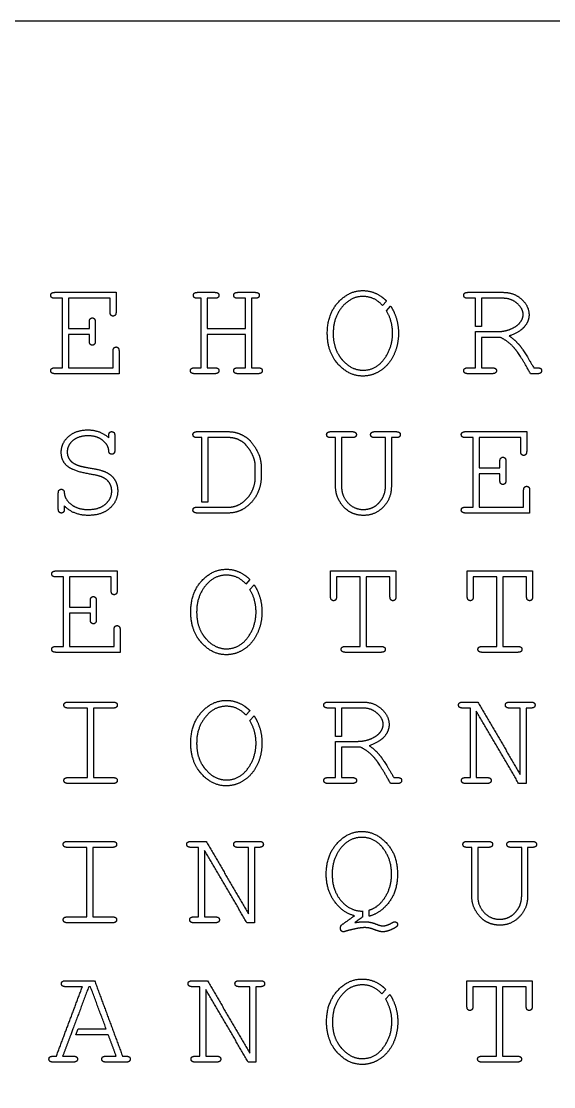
# Model space of a CAD drawing. Header units: millimetres. Extents: x 0 to 260, y 0 to 260.
# Drawn here: x 130 to 195, y 130 to 260 of the extents above; entities that cross this region are included whole.
import ezdxf

# ---------------------------------------------------------------- set-up
doc = ezdxf.new("R2010")
doc.units = ezdxf.units.MM
doc.header["$MEASUREMENT"] = 0
doc.layers.add('LaserCut', color=254, linetype='Continuous', true_color=0xbfbfff)

msp = doc.modelspace()

# ---------------------------------------------------------------- linework, layer by layer
at = {"layer": 'LaserCut'}
for p, q in [((174.58, 225.87), (174.09, 225.33)), ((174.57, 224.67), (175.09, 225.24)), ((186.19, 222.74), (185.47, 222.74)), ((152.77, 201.32), (152.05, 201.32)), ((157.91, 191.87), (157.42, 191.33)), ((157.9, 190.67), (158.42, 191.24)), ((157.91, 175.87), (157.42, 175.33)), ((157.9, 174.67), (158.42, 175.24)), ((169.11, 172.74), (168.38, 172.74)), ((172.47, 150.81), (172.47, 151.55)), ((174.5, 141.87), (174, 141.33)), ((174.48, 140.67), (175, 141.24)), ((136.67, 136.33), (136.94, 137.06))]:
    msp.add_line(p, q, dxfattribs=at)
msp.add_lwpolyline([(0, 0), (260, 0), (260, 260), (0, 260)], close=True, dxfattribs=at)
for points in [[(185.47, 222.14), (186.19, 222.14)], [(152.05, 200.72), (152.77, 200.72)], [(168.38, 172.14), (169.11, 172.14)], [(171.67, 151.44), (171.67, 150.71)], [(136.3, 137.06), (136.03, 136.33)]]:
    msp.add_lwpolyline(points, dxfattribs=at)
for points in [[(133.6, 226.57), (133.6, 226.73), (133.72, 226.83)], [(133.72, 226.3), (133.6, 226.4), (133.6, 226.57)], [(133.72, 226.83), (133.83, 226.93), (134.11, 226.93)], [(134.11, 226.2), (133.83, 226.2), (133.72, 226.3)], [(134.11, 226.93), (137.84, 226.93), (141.57, 226.93)], [(135.05, 226.2), (134.58, 226.2), (134.11, 226.2)], [(135.05, 217.72), (135.05, 221.96), (135.05, 226.2)], [(140.84, 226.2), (138.31, 226.2), (135.77, 226.2)], [(135.77, 226.2), (135.77, 224.36), (135.77, 222.51)], [(140.84, 224.54), (140.84, 225.37), (140.84, 226.2)], [(141.57, 226.93), (141.57, 225.73), (141.57, 224.54)], [(151.01, 226.57), (151.01, 226.73), (151.13, 226.83)], [(151.13, 226.3), (151.01, 226.4), (151.01, 226.57)], [(151.13, 226.83), (151.24, 226.93), (151.52, 226.93)], [(151.52, 226.2), (151.24, 226.2), (151.13, 226.3)], [(151.52, 226.93), (152.57, 226.93), (153.62, 226.93)], [(151.95, 226.2), (151.74, 226.2), (151.52, 226.2)], [(151.95, 217.72), (151.95, 221.96), (151.95, 226.2)], [(153.62, 226.2), (153.15, 226.2), (152.68, 226.2)], [(152.68, 226.2), (152.68, 224.36), (152.68, 222.51)], [(153.62, 226.93), (153.89, 226.93), (154.01, 226.83)], [(154.01, 226.3), (153.89, 226.2), (153.62, 226.2)], [(154.01, 226.83), (154.13, 226.73), (154.13, 226.57)], [(154.13, 226.57), (154.13, 226.4), (154.01, 226.3)], [(155.94, 226.57), (155.94, 226.73), (156.05, 226.83)], [(156.06, 226.3), (155.94, 226.4), (155.94, 226.57)], [(156.05, 226.83), (156.17, 226.93), (156.45, 226.93)], [(156.45, 226.2), (156.17, 226.2), (156.06, 226.3)], [(156.45, 226.93), (157.5, 226.93), (158.55, 226.93)], [(157.39, 226.2), (156.92, 226.2), (156.45, 226.2)], [(157.39, 222.51), (157.39, 224.36), (157.39, 226.2)], [(158.55, 226.2), (158.33, 226.2), (158.11, 226.2)], [(158.11, 226.2), (158.11, 221.96), (158.11, 217.72)], [(158.55, 226.93), (158.82, 226.93), (158.94, 226.83)], [(158.94, 226.3), (158.82, 226.2), (158.55, 226.2)], [(158.94, 226.83), (159.06, 226.73), (159.06, 226.57)], [(159.06, 226.57), (159.06, 226.4), (158.94, 226.3)], [(168.67, 225.69), (169.98, 227.14), (171.7, 227.14)], [(171.7, 226.42), (170.2, 226.42), (169.14, 225.1)], [(171.7, 227.14), (172.87, 227.14), (173.88, 226.47)], [(174.09, 225.33), (173.13, 226.42), (171.7, 226.42)], [(173.88, 226.47), (174.26, 226.21), (174.58, 225.87)], [(184.02, 226.57), (184.02, 226.73), (184.14, 226.83)], [(184.14, 226.3), (184.02, 226.4), (184.02, 226.57)], [(184.14, 226.83), (184.26, 226.93), (184.53, 226.93)], [(184.53, 226.2), (184.26, 226.2), (184.14, 226.3)], [(184.53, 226.93), (186.68, 226.93), (188.84, 226.93)], [(185.47, 226.2), (185, 226.2), (184.53, 226.2)], [(185.47, 222.74), (185.47, 224.47), (185.47, 226.2)], [(188.81, 226.2), (187.5, 226.2), (186.19, 226.2)], [(186.19, 226.2), (186.19, 224.47), (186.19, 222.74)], [(190.55, 225.56), (189.84, 226.2), (188.81, 226.2)], [(188.84, 226.93), (190.17, 226.93), (191.08, 226.08)], [(167.36, 221.93), (167.36, 224.23), (168.67, 225.69)], [(169.14, 225.1), (168.07, 223.79), (168.08, 221.93)], [(175.09, 225.24), (175.3, 224.93), (175.47, 224.57)], [(191.27, 224.21), (191.27, 224.92), (190.55, 225.56)], [(191.08, 226.08), (191.99, 225.24), (191.99, 224.18)], [(138.31, 223.3), (138.31, 223.58), (138.41, 223.69)], [(138.41, 223.69), (138.51, 223.81), (138.68, 223.81)], [(138.68, 223.81), (138.83, 223.81), (138.93, 223.69)], [(138.93, 223.69), (139.03, 223.58), (139.03, 223.3)], [(140.94, 224.15), (140.84, 224.26), (140.84, 224.54)], [(141.21, 224.03), (141.04, 224.03), (140.94, 224.15)], [(141.47, 224.15), (141.37, 224.03), (141.21, 224.03)], [(141.57, 224.54), (141.57, 224.26), (141.47, 224.15)], [(175.33, 221.93), (175.33, 223.43), (174.57, 224.67)], [(175.47, 224.57), (176.05, 223.36), (176.05, 221.93)], [(190.92, 223.28), (191.27, 223.73), (191.27, 224.21)], [(191.99, 224.18), (191.99, 223.41), (191.43, 222.74)], [(135.77, 222.51), (137.04, 222.51), (138.31, 222.51)], [(138.31, 222.51), (138.31, 222.91), (138.31, 223.3)], [(139.03, 223.3), (139.03, 222.14), (139.03, 220.99)], [(152.68, 222.51), (155.03, 222.51), (157.39, 222.51)], [(188.13, 222.14), (189.06, 222.14), (189.82, 222.48)], [(191.43, 222.74), (190.87, 222.06), (189.57, 221.61)], [(189.82, 222.48), (190.58, 222.82), (190.92, 223.28)], [(135.77, 221.78), (135.77, 219.75), (135.77, 217.72)], [(138.31, 221.78), (137.04, 221.78), (135.77, 221.78)], [(138.31, 220.99), (138.31, 221.38), (138.31, 221.78)], [(157.39, 221.78), (155.03, 221.78), (152.68, 221.78)], [(152.68, 221.78), (152.68, 219.75), (152.68, 217.72)], [(157.39, 217.72), (157.39, 219.75), (157.39, 221.78)], [(168.2, 218.78), (167.36, 220.09), (167.36, 221.93)], [(168.08, 221.93), (168.07, 220.43), (168.71, 219.35)], [(174.32, 218.81), (175.33, 220.19), (175.33, 221.93)], [(176.05, 221.93), (176.05, 220.5), (175.47, 219.28)], [(185.47, 217.72), (185.47, 219.93), (185.47, 222.14)], [(186.19, 222.14), (187.16, 222.14), (188.13, 222.14)], [(188.51, 221.42), (187.35, 221.42), (186.19, 221.42)], [(186.19, 221.42), (186.19, 219.57), (186.19, 217.72)], [(190.15, 220.17), (189.44, 220.97), (188.51, 221.42)], [(189.57, 221.61), (190.32, 221.09), (190.86, 220.43)], [(138.41, 220.6), (138.31, 220.71), (138.31, 220.99)], [(138.68, 220.48), (138.51, 220.48), (138.41, 220.6)], [(138.93, 220.6), (138.83, 220.48), (138.68, 220.48)], [(139.03, 220.99), (139.03, 220.71), (138.93, 220.6)], [(141.21, 219.75), (141.21, 220.03), (141.31, 220.14)], [(141.21, 217.72), (141.21, 218.74), (141.21, 219.75)], [(141.31, 220.14), (141.41, 220.26), (141.57, 220.26)], [(141.57, 220.26), (141.73, 220.26), (141.83, 220.14)], [(141.83, 220.14), (141.93, 220.03), (141.93, 219.75)], [(141.93, 219.75), (141.93, 218.38), (141.93, 217)], [(192.17, 217), (190.87, 219.36), (190.15, 220.17)], [(190.86, 220.43), (191.39, 219.77), (192.57, 217.72)], [(168.57, 218.29), (168.37, 218.53), (168.2, 218.78)], [(168.71, 219.35), (168.86, 219.08), (169.06, 218.84)], [(169.06, 218.84), (169.12, 218.76), (169.19, 218.69)], [(169.19, 218.69), (169.19, 218.69), (169.19, 218.69)], [(169.19, 218.69), (170.31, 217.43), (171.7, 217.43)], [(171.7, 217.43), (173.31, 217.43), (174.32, 218.81)], [(175.47, 219.28), (174.9, 218.07), (173.88, 217.39)], [(133.6, 217.36), (133.6, 217.53), (133.72, 217.63)], [(133.72, 217.1), (133.6, 217.21), (133.6, 217.36)], [(133.72, 217.63), (133.83, 217.72), (134.11, 217.72)], [(134.11, 217), (133.83, 217), (133.72, 217.1)], [(134.11, 217.72), (134.58, 217.72), (135.05, 217.72)], [(135.77, 217.72), (138.49, 217.72), (141.21, 217.72)], [(150.65, 217.36), (150.65, 217.53), (150.77, 217.63)], [(150.77, 217.1), (150.65, 217.21), (150.65, 217.36)], [(150.77, 217.63), (150.88, 217.72), (151.16, 217.72)], [(151.16, 217), (150.88, 217), (150.77, 217.1)], [(151.16, 217.72), (151.56, 217.72), (151.95, 217.72)], [(152.68, 217.72), (153.15, 217.72), (153.62, 217.72)], [(153.62, 217.72), (153.89, 217.72), (154.01, 217.63)], [(154.01, 217.1), (153.89, 217), (153.62, 217)], [(154.01, 217.63), (154.13, 217.53), (154.13, 217.36)], [(154.13, 217.36), (154.13, 217.21), (154.01, 217.1)], [(155.94, 217.36), (155.94, 217.53), (156.05, 217.63)], [(156.06, 217.1), (155.94, 217.21), (155.94, 217.36)], [(156.05, 217.63), (156.17, 217.72), (156.45, 217.72)], [(156.45, 217), (156.17, 217), (156.06, 217.1)], [(156.45, 217.72), (156.92, 217.72), (157.39, 217.72)], [(158.11, 217.72), (158.51, 217.72), (158.91, 217.72)], [(158.91, 217.72), (159.18, 217.72), (159.3, 217.63)], [(159.3, 217.1), (159.18, 217), (158.91, 217)], [(159.3, 217.63), (159.42, 217.53), (159.42, 217.36)], [(159.42, 217.36), (159.42, 217.21), (159.3, 217.1)], [(168.67, 218.17), (168.62, 218.23), (168.57, 218.29)], [(168.7, 218.14), (168.68, 218.16), (168.67, 218.17)], [(171.7, 216.71), (170, 216.71), (168.7, 218.14)], [(173.88, 217.39), (172.87, 216.71), (171.7, 216.71)], [(184.02, 217.36), (184.02, 217.53), (184.14, 217.63)], [(184.14, 217.1), (184.02, 217.21), (184.02, 217.36)], [(184.14, 217.63), (184.26, 217.72), (184.53, 217.72)], [(184.53, 217), (184.26, 217), (184.14, 217.1)], [(184.53, 217.72), (185, 217.72), (185.47, 217.72)], [(186.19, 217.72), (186.85, 217.72), (187.5, 217.72)], [(187.5, 217.72), (187.77, 217.72), (187.89, 217.63)], [(187.89, 217.1), (187.77, 217), (187.5, 217)], [(187.89, 217.63), (188.01, 217.53), (188.01, 217.36)], [(188.01, 217.36), (188.01, 217.21), (187.89, 217.1)], [(192.57, 217.72), (192.82, 217.72), (193.07, 217.72)], [(193.07, 217.72), (193.31, 217.72), (193.41, 217.63)], [(193.41, 217.1), (193.3, 217), (193.07, 217)], [(193.41, 217.63), (193.51, 217.53), (193.51, 217.36)], [(193.51, 217.36), (193.51, 217.21), (193.41, 217.1)], [(141.93, 217), (138.02, 217), (134.11, 217)], [(153.62, 217), (152.39, 217), (151.16, 217)], [(158.91, 217), (157.68, 217), (156.45, 217)], [(187.5, 217), (186.01, 217), (184.53, 217)], [(193.07, 217), (192.62, 217), (192.17, 217)], [(134.88, 207.42), (134.88, 208.54), (135.77, 209.34)], [(135.77, 209.34), (136.67, 210.14), (138.12, 210.14)], [(138.16, 209.42), (136.99, 209.42), (136.3, 208.84)], [(138.12, 210.14), (139.61, 210.14), (140.68, 209.19)], [(139.95, 208.86), (139.27, 209.42), (138.16, 209.42)], [(140.68, 209.44), (140.68, 209.7), (140.78, 209.81)], [(140.68, 209.19), (140.68, 209.32), (140.68, 209.44)], [(140.78, 209.81), (140.88, 209.93), (141.04, 209.93)], [(141.04, 209.93), (141.21, 209.93), (141.31, 209.82)], [(141.31, 209.82), (141.41, 209.71), (141.41, 209.45)], [(141.41, 209.45), (141.41, 208.55), (141.41, 207.65)], [(150.96, 209.57), (150.96, 209.73), (151.08, 209.83)], [(151.08, 209.3), (150.96, 209.4), (150.96, 209.57)], [(151.08, 209.83), (151.19, 209.93), (151.47, 209.93)], [(151.47, 209.2), (151.19, 209.2), (151.08, 209.3)], [(151.47, 209.93), (153.37, 209.93), (155.28, 209.93)], [(155.28, 209.93), (156.17, 209.93), (156.91, 209.55)], [(156.91, 209.55), (157.65, 209.18), (158.04, 208.71)], [(167.28, 209.57), (167.28, 209.73), (167.41, 209.84)], [(167.4, 209.3), (167.28, 209.4), (167.28, 209.57)], [(167.79, 209.2), (167.52, 209.2), (167.4, 209.3)], [(167.41, 209.84), (167.52, 209.93), (167.79, 209.93)], [(167.79, 209.93), (169.1, 209.93), (170.4, 209.93)], [(170.4, 209.93), (170.67, 209.93), (170.79, 209.83)], [(170.79, 209.3), (170.67, 209.2), (170.4, 209.2)], [(170.79, 209.83), (170.91, 209.73), (170.91, 209.57)], [(170.91, 209.57), (170.91, 209.4), (170.79, 209.3)], [(172.65, 209.57), (172.65, 209.73), (172.76, 209.83)], [(172.76, 209.3), (172.65, 209.4), (172.65, 209.57)], [(172.76, 209.83), (172.88, 209.93), (173.15, 209.93)], [(173.15, 209.2), (172.88, 209.2), (172.76, 209.3)], [(173.15, 209.93), (174.46, 209.93), (175.76, 209.93)], [(175.76, 209.93), (176.03, 209.93), (176.15, 209.83)], [(176.15, 209.3), (176.03, 209.2), (175.76, 209.2)], [(176.15, 209.83), (176.27, 209.73), (176.27, 209.57)], [(176.27, 209.57), (176.27, 209.4), (176.15, 209.3)], [(183.72, 209.57), (183.72, 209.73), (183.84, 209.83)], [(183.84, 209.3), (183.72, 209.4), (183.72, 209.57)], [(183.84, 209.83), (183.96, 209.93), (184.23, 209.93)], [(184.23, 209.2), (183.96, 209.2), (183.84, 209.3)], [(184.23, 209.93), (187.96, 209.93), (191.7, 209.93)], [(191.7, 209.93), (191.7, 208.73), (191.7, 207.54)], [(136.3, 208.84), (135.61, 208.26), (135.61, 207.43)], [(140.68, 207.6), (140.64, 208.3), (139.95, 208.86)], [(152.05, 209.2), (151.76, 209.2), (151.47, 209.2)], [(152.05, 201.32), (152.05, 205.26), (152.05, 209.2)], [(155.34, 209.2), (154.05, 209.2), (152.77, 209.2)], [(152.77, 209.2), (152.77, 205.26), (152.77, 201.32)], [(156.61, 208.91), (156.02, 209.2), (155.34, 209.2)], [(157.5, 208.21), (157.2, 208.62), (156.61, 208.91)], [(158.36, 206.78), (158.06, 207.57), (157.5, 208.21)], [(158.04, 208.71), (158.7, 207.9), (159.05, 207)], [(168.37, 209.2), (168.08, 209.2), (167.79, 209.2)], [(168.37, 203.25), (168.37, 206.23), (168.37, 209.2)], [(170.4, 209.2), (169.75, 209.2), (169.1, 209.2)], [(169.1, 209.2), (169.1, 206.23), (169.1, 203.26)], [(174.46, 209.2), (173.81, 209.2), (173.15, 209.2)], [(174.46, 203.26), (174.46, 206.23), (174.46, 209.2)], [(175.18, 209.2), (175.18, 206.23), (175.18, 203.25)], [(175.76, 209.2), (175.47, 209.2), (175.18, 209.2)], [(185.17, 209.2), (184.7, 209.2), (184.23, 209.2)], [(185.17, 200.72), (185.17, 204.96), (185.17, 209.2)], [(190.97, 209.2), (188.43, 209.2), (185.9, 209.2)], [(185.9, 209.2), (185.9, 207.36), (185.9, 205.51)], [(190.97, 207.54), (190.97, 208.37), (190.97, 209.2)], [(135.67, 205.69), (134.88, 206.3), (134.88, 207.42)], [(135.61, 207.43), (135.61, 207.01), (135.8, 206.67)], [(140.79, 207.27), (140.69, 207.37), (140.68, 207.6)], [(141.04, 207.17), (140.89, 207.17), (140.79, 207.27)], [(141.31, 207.28), (141.21, 207.17), (141.04, 207.17)], [(141.41, 207.65), (141.41, 207.39), (141.31, 207.28)], [(158.57, 205.61), (158.57, 206.27), (158.36, 206.78)], [(159.05, 207), (159.29, 206.35), (159.29, 205.46)], [(188.54, 206.69), (188.64, 206.81), (188.8, 206.81)], [(188.8, 206.81), (188.95, 206.81), (189.06, 206.69)], [(191.07, 207.15), (190.97, 207.26), (190.97, 207.54)], [(191.33, 207.03), (191.17, 207.03), (191.07, 207.15)], [(191.6, 207.15), (191.5, 207.03), (191.33, 207.03)], [(191.7, 207.54), (191.7, 207.26), (191.6, 207.15)], [(138.21, 204.78), (136.45, 205.08), (135.67, 205.69)], [(135.8, 206.67), (136, 206.33), (136.32, 206.12)], [(136.32, 206.12), (136.64, 205.91), (137.04, 205.78)], [(137.04, 205.78), (137.44, 205.65), (138.3, 205.51)], [(138.3, 205.51), (139.74, 205.27), (140.29, 205.01)], [(158.57, 204.32), (158.57, 204.96), (158.57, 205.61)], [(159.29, 205.46), (159.29, 204.96), (159.29, 204.47)], [(185.9, 205.51), (187.17, 205.51), (188.43, 205.51)], [(188.43, 206.3), (188.43, 206.58), (188.54, 206.69)], [(188.43, 205.51), (188.43, 205.91), (188.43, 206.3)], [(189.06, 206.69), (189.16, 206.58), (189.16, 206.3)], [(189.16, 206.3), (189.16, 205.14), (189.16, 203.99)], [(139.89, 204.38), (139.49, 204.56), (138.21, 204.78)], [(140.75, 203.69), (140.46, 204.13), (139.89, 204.38)], [(140.29, 205.01), (141.02, 204.68), (141.39, 204.09)], [(158.18, 202.69), (158.57, 203.53), (158.57, 204.32)], [(159.29, 204.47), (159.29, 203.38), (158.81, 202.35)], [(185.9, 204.78), (185.9, 202.75), (185.9, 200.72)], [(188.43, 204.78), (187.17, 204.78), (185.9, 204.78)], [(188.43, 203.99), (188.43, 204.38), (188.43, 204.78)], [(134.62, 202.79), (134.72, 202.9), (134.88, 202.9)], [(134.88, 202.9), (135.04, 202.9), (135.14, 202.8)], [(141.04, 202.69), (141.04, 203.25), (140.75, 203.69)], [(141.39, 204.09), (141.77, 203.5), (141.77, 202.69)], [(168.88, 201.39), (168.37, 202.23), (168.37, 203.25)], [(169.1, 203.26), (169.09, 202.08), (169.88, 201.25)], [(174.04, 201.74), (174.46, 202.42), (174.46, 203.26)], [(175.18, 203.25), (175.18, 201.75), (174.19, 200.73)], [(188.54, 203.6), (188.43, 203.71), (188.43, 203.99)], [(188.8, 203.48), (188.64, 203.48), (188.54, 203.6)], [(189.06, 203.6), (188.95, 203.48), (188.8, 203.48)], [(189.16, 203.99), (189.16, 203.71), (189.06, 203.6)], [(191.33, 202.75), (191.33, 203.03), (191.43, 203.14)], [(191.43, 203.14), (191.53, 203.26), (191.7, 203.26)], [(191.7, 203.26), (191.86, 203.26), (191.96, 203.14)], [(191.96, 203.14), (192.06, 203.03), (192.06, 202.75)], [(134.52, 202.42), (134.52, 202.68), (134.62, 202.79)], [(134.52, 200.47), (134.52, 201.45), (134.52, 202.42)], [(135.14, 202.8), (135.24, 202.7), (135.25, 202.47)], [(135.25, 202.47), (135.29, 201.7), (136.07, 201.07)], [(140.28, 201.09), (141.04, 201.74), (141.04, 202.69)], [(141.77, 202.69), (141.77, 201.45), (140.8, 200.58)], [(157.01, 201.29), (157.79, 201.86), (158.18, 202.69)], [(158.81, 202.35), (158.33, 201.32), (157.21, 200.56)], [(173.04, 200.75), (173.62, 201.07), (174.04, 201.74)], [(191.33, 200.72), (191.33, 201.74), (191.33, 202.75)], [(192.06, 202.75), (192.06, 201.38), (192.06, 200)], [(134.63, 200.11), (134.52, 200.22), (134.52, 200.47)], [(135.25, 200.47), (135.25, 200.22), (135.15, 200.11)], [(138.19, 199.71), (136.35, 199.71), (135.25, 200.88)], [(135.25, 200.88), (135.25, 200.68), (135.25, 200.47)], [(136.07, 201.07), (136.86, 200.43), (138.18, 200.43)], [(138.18, 200.43), (139.51, 200.43), (140.28, 201.09)], [(140.8, 200.58), (139.83, 199.71), (138.19, 199.71)], [(150.96, 200.36), (150.96, 200.53), (151.08, 200.63)], [(151.08, 200.1), (150.96, 200.21), (150.96, 200.36)], [(151.08, 200.63), (151.19, 200.72), (151.47, 200.72)], [(151.47, 200.72), (151.76, 200.72), (152.05, 200.72)], [(152.77, 200.72), (154.05, 200.72), (155.34, 200.72)], [(157.21, 200.56), (156.37, 200), (155.28, 200)], [(155.34, 200.72), (156.23, 200.72), (157.01, 201.29)], [(170.13, 200.13), (169.4, 200.54), (168.88, 201.39)], [(169.88, 201.25), (170.67, 200.43), (171.76, 200.43)], [(171.76, 200.43), (172.46, 200.43), (173.04, 200.75)], [(174.19, 200.73), (173.2, 199.71), (171.8, 199.71)], [(183.72, 200.36), (183.72, 200.53), (183.84, 200.63)], [(183.84, 200.1), (183.72, 200.21), (183.72, 200.36)], [(183.84, 200.63), (183.96, 200.72), (184.23, 200.72)], [(184.23, 200.72), (184.7, 200.72), (185.17, 200.72)], [(185.9, 200.72), (188.62, 200.72), (191.33, 200.72)], [(134.88, 200), (134.73, 200), (134.63, 200.11)], [(135.15, 200.11), (135.05, 200), (134.88, 200)], [(151.47, 200), (151.19, 200), (151.08, 200.1)], [(155.28, 200), (153.37, 200), (151.47, 200)], [(171.8, 199.71), (170.86, 199.71), (170.13, 200.13)], [(184.23, 200), (183.96, 200), (183.84, 200.1)], [(192.06, 200), (188.14, 200), (184.23, 200)], [(133.72, 192.57), (133.72, 192.73), (133.84, 192.83)], [(133.84, 192.3), (133.72, 192.4), (133.72, 192.57)], [(133.84, 192.83), (133.96, 192.93), (134.23, 192.93)], [(134.23, 192.93), (137.96, 192.93), (141.7, 192.93)], [(141.7, 192.93), (141.7, 191.73), (141.7, 190.54)], [(152, 191.69), (153.31, 193.14), (155.03, 193.14)], [(155.03, 192.42), (153.53, 192.42), (152.47, 191.1)], [(155.03, 193.14), (156.2, 193.14), (157.21, 192.47)], [(157.42, 191.33), (156.46, 192.42), (155.03, 192.42)], [(157.21, 192.47), (157.59, 192.21), (157.91, 191.87)], [(167.76, 189.81), (167.76, 191.37), (167.76, 192.93)], [(167.76, 192.93), (171.75, 192.93), (175.73, 192.93)], [(175.73, 192.93), (175.73, 191.37), (175.73, 189.81)], [(184.45, 189.81), (184.45, 191.37), (184.45, 192.93)], [(184.45, 192.93), (188.43, 192.93), (192.42, 192.93)], [(192.42, 192.93), (192.42, 191.37), (192.42, 189.81)], [(134.23, 192.2), (133.96, 192.2), (133.84, 192.3)], [(135.17, 192.2), (134.7, 192.2), (134.23, 192.2)], [(135.17, 183.72), (135.17, 187.96), (135.17, 192.2)], [(140.97, 192.2), (138.43, 192.2), (135.9, 192.2)], [(135.9, 192.2), (135.9, 190.36), (135.9, 188.51)], [(140.97, 190.54), (140.97, 191.37), (140.97, 192.2)], [(150.69, 187.93), (150.69, 190.23), (152, 191.69)], [(152.47, 191.1), (151.4, 189.79), (151.41, 187.93)], [(158.42, 191.24), (158.63, 190.93), (158.8, 190.57)], [(171.38, 192.2), (169.93, 192.2), (168.48, 192.2)], [(168.48, 192.2), (168.48, 191.01), (168.48, 189.81)], [(171.38, 183.72), (171.38, 187.96), (171.38, 192.2)], [(172.11, 192.2), (172.11, 187.96), (172.11, 183.72)], [(175.01, 192.2), (173.56, 192.2), (172.11, 192.2)], [(175.01, 189.81), (175.01, 191.01), (175.01, 192.2)], [(188.07, 192.2), (186.62, 192.2), (185.17, 192.2)], [(185.17, 192.2), (185.17, 191.01), (185.17, 189.81)], [(188.07, 183.72), (188.07, 187.96), (188.07, 192.2)], [(188.8, 192.2), (188.8, 187.96), (188.8, 183.72)], [(191.69, 192.2), (190.24, 192.2), (188.8, 192.2)], [(191.69, 189.81), (191.69, 191.01), (191.69, 192.2)], [(138.54, 189.69), (138.64, 189.81), (138.8, 189.81)], [(138.8, 189.81), (138.95, 189.81), (139.06, 189.69)], [(141.07, 190.15), (140.97, 190.26), (140.97, 190.54)], [(141.33, 190.03), (141.17, 190.03), (141.07, 190.15)], [(141.6, 190.15), (141.5, 190.03), (141.33, 190.03)], [(141.7, 190.54), (141.7, 190.26), (141.6, 190.15)], [(158.66, 187.93), (158.66, 189.43), (157.9, 190.67)], [(158.8, 190.57), (159.38, 189.36), (159.38, 187.93)], [(167.86, 189.42), (167.76, 189.54), (167.76, 189.81)], [(168.48, 189.81), (168.48, 189.54), (168.39, 189.42)], [(175.11, 189.42), (175.01, 189.54), (175.01, 189.81)], [(175.73, 189.81), (175.73, 189.54), (175.63, 189.42)], [(184.55, 189.42), (184.45, 189.54), (184.45, 189.81)], [(185.17, 189.81), (185.17, 189.54), (185.07, 189.42)], [(191.79, 189.42), (191.69, 189.54), (191.69, 189.81)], [(192.42, 189.81), (192.42, 189.54), (192.32, 189.42)], [(135.9, 188.51), (137.17, 188.51), (138.43, 188.51)], [(138.43, 189.3), (138.43, 189.58), (138.54, 189.69)], [(138.43, 188.51), (138.43, 188.91), (138.43, 189.3)], [(139.06, 189.69), (139.16, 189.58), (139.16, 189.3)], [(139.16, 189.3), (139.16, 188.14), (139.16, 186.99)], [(168.12, 189.3), (167.97, 189.3), (167.86, 189.42)], [(168.39, 189.42), (168.29, 189.3), (168.12, 189.3)], [(175.37, 189.3), (175.2, 189.3), (175.11, 189.42)], [(175.63, 189.42), (175.53, 189.3), (175.37, 189.3)], [(184.81, 189.3), (184.65, 189.3), (184.55, 189.42)], [(185.07, 189.42), (184.97, 189.3), (184.81, 189.3)], [(192.06, 189.3), (191.89, 189.3), (191.79, 189.42)], [(192.32, 189.42), (192.22, 189.3), (192.06, 189.3)], [(135.9, 187.78), (135.9, 185.75), (135.9, 183.72)], [(138.43, 187.78), (137.17, 187.78), (135.9, 187.78)], [(138.43, 186.99), (138.43, 187.38), (138.43, 187.78)], [(151.53, 184.78), (150.69, 186.09), (150.69, 187.93)], [(151.41, 187.93), (151.4, 186.43), (152.04, 185.35)], [(157.65, 184.81), (158.66, 186.19), (158.66, 187.93)], [(159.38, 187.93), (159.38, 186.5), (158.8, 185.28)], [(138.54, 186.6), (138.43, 186.71), (138.43, 186.99)], [(138.8, 186.48), (138.64, 186.48), (138.54, 186.6)], [(139.06, 186.6), (138.95, 186.48), (138.8, 186.48)], [(139.16, 186.99), (139.16, 186.71), (139.06, 186.6)], [(141.33, 185.75), (141.33, 186.03), (141.43, 186.14)], [(141.43, 186.14), (141.53, 186.26), (141.7, 186.26)], [(141.7, 186.26), (141.86, 186.26), (141.96, 186.14)], [(141.96, 186.14), (142.06, 186.03), (142.06, 185.75)], [(141.33, 183.72), (141.33, 184.74), (141.33, 185.75)], [(142.06, 185.75), (142.06, 184.38), (142.06, 183)], [(151.9, 184.29), (151.7, 184.53), (151.53, 184.78)], [(152.04, 185.35), (152.19, 185.08), (152.39, 184.84)], [(152.39, 184.84), (152.45, 184.76), (152.52, 184.69)], [(152.52, 184.69), (152.52, 184.69), (152.52, 184.69)], [(152.52, 184.69), (153.64, 183.43), (155.03, 183.43)], [(155.03, 183.43), (156.64, 183.43), (157.65, 184.81)], [(158.8, 185.28), (158.23, 184.07), (157.21, 183.39)], [(133.72, 183.36), (133.72, 183.53), (133.84, 183.63)], [(133.84, 183.1), (133.72, 183.21), (133.72, 183.36)], [(133.84, 183.63), (133.96, 183.72), (134.23, 183.72)], [(134.23, 183.72), (134.7, 183.72), (135.17, 183.72)], [(135.9, 183.72), (138.62, 183.72), (141.33, 183.72)], [(152, 184.17), (151.95, 184.23), (151.9, 184.29)], [(152.03, 184.14), (152.01, 184.16), (152, 184.17)], [(155.03, 182.71), (153.33, 182.71), (152.03, 184.14)], [(157.21, 183.39), (156.2, 182.71), (155.03, 182.71)], [(169.06, 183.36), (169.06, 183.53), (169.18, 183.63)], [(169.18, 183.1), (169.06, 183.21), (169.06, 183.36)], [(169.18, 183.63), (169.3, 183.72), (169.57, 183.72)], [(169.57, 183.72), (170.48, 183.72), (171.38, 183.72)], [(172.11, 183.72), (173.01, 183.72), (173.92, 183.72)], [(173.92, 183.72), (174.19, 183.72), (174.31, 183.63)], [(174.31, 183.63), (174.43, 183.53), (174.43, 183.36)], [(174.43, 183.36), (174.43, 183.21), (174.31, 183.1)], [(185.75, 183.36), (185.75, 183.53), (185.87, 183.63)], [(185.87, 183.1), (185.75, 183.21), (185.75, 183.36)], [(185.87, 183.63), (185.99, 183.72), (186.26, 183.72)], [(186.26, 183.72), (187.16, 183.72), (188.07, 183.72)], [(188.8, 183.72), (189.7, 183.72), (190.61, 183.72)], [(190.61, 183.72), (190.88, 183.72), (191, 183.63)], [(191, 183.63), (191.11, 183.53), (191.11, 183.36)], [(191.11, 183.36), (191.11, 183.21), (191, 183.1)], [(134.23, 183), (133.96, 183), (133.84, 183.1)], [(142.06, 183), (138.14, 183), (134.23, 183)], [(169.57, 183), (169.3, 183), (169.18, 183.1)], [(173.92, 183), (171.75, 183), (169.57, 183)], [(174.31, 183.1), (174.19, 183), (173.92, 183)], [(186.26, 183), (185.99, 183), (185.87, 183.1)], [(190.61, 183), (188.43, 183), (186.26, 183)], [(191, 183.1), (190.88, 183), (190.61, 183)], [(135.2, 176.57), (135.2, 176.73), (135.32, 176.83)], [(135.32, 176.83), (135.44, 176.93), (135.71, 176.93)], [(135.71, 176.93), (138.46, 176.93), (141.21, 176.93)], [(141.21, 176.93), (141.49, 176.93), (141.6, 176.83)], [(141.6, 176.83), (141.72, 176.73), (141.72, 176.57)], [(152, 175.69), (153.31, 177.14), (155.03, 177.14)], [(155.03, 177.14), (156.2, 177.14), (157.21, 176.47)], [(166.93, 176.57), (166.93, 176.73), (167.05, 176.83)], [(167.05, 176.83), (167.17, 176.93), (167.44, 176.93)], [(167.44, 176.93), (169.59, 176.93), (171.75, 176.93)], [(171.75, 176.93), (173.08, 176.93), (173.99, 176.08)], [(183.38, 176.57), (183.38, 176.73), (183.49, 176.83)], [(183.49, 176.83), (183.61, 176.93), (183.88, 176.93)], [(183.88, 176.93), (184.81, 176.93), (185.74, 176.93)], [(185.74, 176.93), (188.33, 172.51), (190.91, 168.09)], [(189.1, 176.57), (189.1, 176.73), (189.21, 176.83)], [(189.21, 176.83), (189.33, 176.93), (189.61, 176.93)], [(189.61, 176.93), (190.91, 176.93), (192.22, 176.93)], [(192.22, 176.93), (192.49, 176.93), (192.61, 176.83)], [(192.61, 176.83), (192.72, 176.73), (192.72, 176.57)], [(135.32, 176.3), (135.2, 176.4), (135.2, 176.57)], [(135.71, 176.2), (135.44, 176.2), (135.32, 176.3)], [(138.1, 176.2), (136.9, 176.2), (135.71, 176.2)], [(138.1, 167.72), (138.1, 171.96), (138.1, 176.2)], [(138.82, 176.2), (138.82, 171.96), (138.82, 167.72)], [(141.21, 176.2), (140.02, 176.2), (138.82, 176.2)], [(141.6, 176.3), (141.49, 176.2), (141.21, 176.2)], [(141.72, 176.57), (141.72, 176.4), (141.6, 176.3)], [(150.69, 171.93), (150.69, 174.23), (152, 175.69)], [(155.03, 176.42), (153.53, 176.42), (152.47, 175.1)], [(157.42, 175.33), (156.46, 176.42), (155.03, 176.42)], [(157.21, 176.47), (157.59, 176.21), (157.91, 175.87)], [(167.05, 176.3), (166.93, 176.4), (166.93, 176.57)], [(167.44, 176.2), (167.17, 176.2), (167.05, 176.3)], [(168.38, 176.2), (167.91, 176.2), (167.44, 176.2)], [(168.38, 172.74), (168.38, 174.47), (168.38, 176.2)], [(171.72, 176.2), (170.42, 176.2), (169.11, 176.2)], [(169.11, 176.2), (169.11, 174.47), (169.11, 172.74)], [(173.46, 175.56), (172.75, 176.2), (171.72, 176.2)], [(174.18, 174.21), (174.18, 174.92), (173.46, 175.56)], [(173.99, 176.08), (174.9, 175.24), (174.9, 174.18)], [(183.49, 176.3), (183.38, 176.4), (183.38, 176.57)], [(183.88, 176.2), (183.61, 176.2), (183.49, 176.3)], [(184.83, 176.2), (184.35, 176.2), (183.88, 176.2)], [(184.83, 167.72), (184.83, 171.96), (184.83, 176.2)], [(190.72, 167), (188.14, 171.42), (185.55, 175.84)], [(185.55, 175.84), (185.55, 171.78), (185.55, 167.72)], [(189.22, 176.3), (189.1, 176.4), (189.1, 176.57)], [(189.61, 176.2), (189.34, 176.2), (189.22, 176.3)], [(190.91, 176.2), (190.26, 176.2), (189.61, 176.2)], [(190.91, 168.09), (190.91, 172.14), (190.91, 176.2)], [(192.22, 176.2), (191.93, 176.2), (191.64, 176.2)], [(191.64, 176.2), (191.64, 171.6), (191.64, 167)], [(192.61, 176.3), (192.49, 176.2), (192.22, 176.2)], [(192.72, 176.57), (192.72, 176.4), (192.61, 176.3)], [(152.47, 175.1), (151.4, 173.79), (151.41, 171.93)], [(158.66, 171.93), (158.66, 173.43), (157.9, 174.67)], [(158.42, 175.24), (158.63, 174.93), (158.8, 174.57)], [(158.8, 174.57), (159.38, 173.36), (159.38, 171.93)], [(173.84, 173.28), (174.18, 173.73), (174.18, 174.21)], [(172.74, 172.48), (173.49, 172.82), (173.84, 173.28)], [(174.9, 174.18), (174.9, 173.41), (174.34, 172.74)], [(151.53, 168.78), (150.69, 170.09), (150.69, 171.93)], [(151.41, 171.93), (151.4, 170.43), (152.04, 169.35)], [(157.65, 168.81), (158.66, 170.19), (158.66, 171.93)], [(159.38, 171.93), (159.38, 170.5), (158.81, 169.28)], [(168.38, 167.72), (168.38, 169.93), (168.38, 172.14)], [(169.11, 172.14), (170.08, 172.14), (171.05, 172.14)], [(171.05, 172.14), (171.98, 172.14), (172.74, 172.48)], [(174.34, 172.74), (173.78, 172.06), (172.49, 171.61)], [(172.49, 171.61), (173.24, 171.09), (173.77, 170.43)], [(171.43, 171.42), (170.27, 171.42), (169.11, 171.42)], [(169.11, 171.42), (169.11, 169.57), (169.11, 167.72)], [(173.07, 170.17), (172.35, 170.97), (171.43, 171.42)], [(173.77, 170.43), (174.31, 169.77), (175.48, 167.72)], [(152.04, 169.35), (152.2, 169.08), (152.39, 168.84)], [(158.81, 169.28), (158.23, 168.07), (157.21, 167.39)], [(175.08, 167), (173.78, 169.36), (173.07, 170.17)], [(135.32, 167.63), (135.44, 167.72), (135.71, 167.72)], [(135.71, 167.72), (136.9, 167.72), (138.1, 167.72)], [(138.82, 167.72), (140.02, 167.72), (141.21, 167.72)], [(141.21, 167.72), (141.49, 167.72), (141.6, 167.63)], [(151.9, 168.29), (151.7, 168.53), (151.53, 168.78)], [(152, 168.17), (151.95, 168.23), (151.9, 168.29)], [(152.03, 168.14), (152.01, 168.16), (152, 168.17)], [(155.03, 166.71), (153.33, 166.71), (152.03, 168.14)], [(152.39, 168.84), (152.45, 168.76), (152.52, 168.69)], [(152.52, 168.69), (152.52, 168.69), (152.52, 168.69)], [(152.52, 168.69), (153.64, 167.43), (155.03, 167.43)], [(155.03, 167.43), (156.64, 167.43), (157.65, 168.81)], [(167.05, 167.63), (167.17, 167.72), (167.44, 167.72)], [(167.44, 167.72), (167.91, 167.72), (168.38, 167.72)], [(169.11, 167.72), (169.76, 167.72), (170.41, 167.72)], [(170.41, 167.72), (170.69, 167.72), (170.8, 167.63)], [(175.48, 167.72), (175.74, 167.72), (175.99, 167.72)], [(175.99, 167.72), (176.22, 167.72), (176.32, 167.63)], [(183.85, 167.63), (183.97, 167.72), (184.25, 167.72)], [(184.25, 167.72), (184.54, 167.72), (184.83, 167.72)], [(185.55, 167.72), (186.2, 167.72), (186.85, 167.72)], [(186.85, 167.72), (187.13, 167.72), (187.25, 167.63)], [(135.2, 167.36), (135.2, 167.53), (135.32, 167.63)], [(135.32, 167.1), (135.2, 167.21), (135.2, 167.36)], [(135.71, 167), (135.44, 167), (135.32, 167.1)], [(141.21, 167), (138.46, 167), (135.71, 167)], [(141.6, 167.1), (141.49, 167), (141.21, 167)], [(141.6, 167.63), (141.72, 167.53), (141.72, 167.36)], [(141.72, 167.36), (141.72, 167.21), (141.6, 167.1)], [(157.21, 167.39), (156.2, 166.71), (155.03, 166.71)], [(166.93, 167.36), (166.93, 167.53), (167.05, 167.63)], [(167.05, 167.1), (166.93, 167.21), (166.93, 167.36)], [(167.44, 167), (167.17, 167), (167.05, 167.1)], [(170.41, 167), (168.93, 167), (167.44, 167)], [(170.8, 167.1), (170.69, 167), (170.41, 167)], [(170.8, 167.63), (170.92, 167.53), (170.92, 167.36)], [(170.92, 167.36), (170.92, 167.21), (170.8, 167.1)], [(175.98, 167), (175.53, 167), (175.08, 167)], [(176.32, 167.1), (176.22, 167), (175.98, 167)], [(176.32, 167.63), (176.43, 167.53), (176.43, 167.36)], [(176.43, 167.36), (176.43, 167.21), (176.32, 167.1)], [(183.74, 167.36), (183.74, 167.53), (183.85, 167.63)], [(183.85, 167.1), (183.74, 167.21), (183.74, 167.36)], [(184.25, 167), (183.97, 167), (183.85, 167.1)], [(186.85, 167), (185.55, 167), (184.25, 167)], [(187.25, 167.1), (187.13, 167), (186.85, 167)], [(187.25, 167.63), (187.36, 167.53), (187.36, 167.36)], [(187.36, 167.36), (187.36, 167.21), (187.25, 167.1)], [(191.64, 167), (191.18, 167), (190.72, 167)], [(135.24, 159.83), (135.35, 159.93), (135.63, 159.93)], [(135.63, 159.93), (138.38, 159.93), (141.13, 159.93)], [(141.13, 159.93), (141.4, 159.93), (141.52, 159.83)], [(150.32, 159.83), (150.44, 159.93), (150.71, 159.93)], [(150.71, 159.93), (151.64, 159.93), (152.57, 159.93)], [(152.57, 159.93), (155.15, 155.51), (157.74, 151.09)], [(156.04, 159.83), (156.15, 159.93), (156.43, 159.93)], [(156.43, 159.93), (157.74, 159.93), (159.04, 159.93)], [(159.04, 159.93), (159.31, 159.93), (159.43, 159.83)], [(168.55, 159.69), (169.86, 161.14), (171.58, 161.14)], [(171.58, 160.42), (170.06, 160.42), (169, 159.1)], [(171.58, 161.14), (173.3, 161.14), (174.62, 159.69)], [(174.21, 159.04), (173.19, 160.42), (171.58, 160.42)], [(184.04, 159.84), (184.15, 159.93), (184.42, 159.93)], [(184.42, 159.93), (185.73, 159.93), (187.03, 159.93)], [(187.03, 159.93), (187.3, 159.93), (187.42, 159.83)], [(189.4, 159.83), (189.51, 159.93), (189.79, 159.93)], [(189.79, 159.93), (191.09, 159.93), (192.39, 159.93)], [(192.39, 159.93), (192.67, 159.93), (192.78, 159.83)], [(135.12, 159.57), (135.12, 159.73), (135.24, 159.83)], [(135.24, 159.3), (135.12, 159.4), (135.12, 159.57)], [(135.63, 159.2), (135.35, 159.2), (135.24, 159.3)], [(138.02, 159.2), (136.82, 159.2), (135.63, 159.2)], [(138.02, 150.72), (138.02, 154.96), (138.02, 159.2)], [(138.74, 159.2), (138.74, 154.96), (138.74, 150.72)], [(141.13, 159.2), (139.94, 159.2), (138.74, 159.2)], [(141.52, 159.3), (141.4, 159.2), (141.13, 159.2)], [(141.52, 159.83), (141.64, 159.73), (141.64, 159.57)], [(141.64, 159.57), (141.64, 159.4), (141.52, 159.3)], [(150.2, 159.57), (150.2, 159.73), (150.32, 159.83)], [(150.32, 159.3), (150.2, 159.4), (150.2, 159.57)], [(150.71, 159.2), (150.44, 159.2), (150.32, 159.3)], [(151.65, 159.2), (151.18, 159.2), (150.71, 159.2)], [(151.65, 150.72), (151.65, 154.96), (151.65, 159.2)], [(157.55, 150), (154.96, 154.42), (152.38, 158.84)], [(152.38, 158.84), (152.38, 154.78), (152.38, 150.72)], [(155.93, 159.57), (155.93, 159.73), (156.04, 159.83)], [(156.05, 159.3), (155.93, 159.4), (155.93, 159.57)], [(156.43, 159.2), (156.16, 159.2), (156.05, 159.3)], [(157.74, 159.2), (157.09, 159.2), (156.43, 159.2)], [(157.74, 151.09), (157.74, 155.14), (157.74, 159.2)], [(159.04, 159.2), (158.75, 159.2), (158.46, 159.2)], [(158.46, 159.2), (158.46, 154.6), (158.46, 150)], [(159.43, 159.3), (159.31, 159.2), (159.04, 159.2)], [(159.43, 159.83), (159.55, 159.73), (159.55, 159.57)], [(159.55, 159.57), (159.55, 159.4), (159.43, 159.3)], [(167.23, 155.95), (167.24, 158.24), (168.55, 159.69)], [(169, 159.1), (167.94, 157.79), (167.96, 155.93)], [(175.2, 155.93), (175.23, 157.66), (174.21, 159.04)], [(174.62, 159.69), (175.94, 158.23), (175.93, 155.93)], [(183.92, 159.57), (183.92, 159.73), (184.04, 159.84)], [(184.03, 159.3), (183.92, 159.4), (183.92, 159.57)], [(184.42, 159.2), (184.15, 159.2), (184.03, 159.3)], [(185, 159.2), (184.71, 159.2), (184.42, 159.2)], [(185, 153.25), (185, 156.23), (185, 159.2)], [(187.03, 159.2), (186.38, 159.2), (185.73, 159.2)], [(185.73, 159.2), (185.73, 156.23), (185.73, 153.26)], [(187.42, 159.3), (187.3, 159.2), (187.03, 159.2)], [(187.42, 159.83), (187.54, 159.73), (187.54, 159.57)], [(187.54, 159.57), (187.54, 159.4), (187.42, 159.3)], [(189.28, 159.57), (189.28, 159.73), (189.4, 159.83)], [(189.4, 159.3), (189.28, 159.4), (189.28, 159.57)], [(189.79, 159.2), (189.51, 159.2), (189.4, 159.3)], [(191.09, 159.2), (190.44, 159.2), (189.79, 159.2)], [(191.09, 153.26), (191.09, 156.23), (191.09, 159.2)], [(191.81, 159.2), (191.81, 156.23), (191.81, 153.25)], [(192.39, 159.2), (192.1, 159.2), (191.81, 159.2)], [(192.78, 159.3), (192.67, 159.2), (192.39, 159.2)], [(192.78, 159.83), (192.9, 159.73), (192.9, 159.57)], [(192.9, 159.57), (192.9, 159.4), (192.78, 159.3)], [(168.25, 152.6), (167.23, 153.99), (167.23, 155.95)], [(167.96, 155.93), (167.94, 153.95), (169.05, 152.69)], [(174.2, 152.81), (175.22, 154.19), (175.2, 155.93)], [(175.93, 155.93), (175.93, 153.66), (174.64, 152.2)], [(170.67, 150.86), (169.27, 151.2), (168.25, 152.6)], [(169.05, 152.69), (170.16, 151.43), (171.58, 151.43)], [(172.47, 151.55), (173.48, 151.84), (174.2, 152.81)], [(174.64, 152.2), (173.67, 151.09), (172.47, 150.81)], [(185.52, 151.39), (185, 152.23), (185, 153.25)], [(185.73, 153.26), (185.72, 152.08), (186.51, 151.25)], [(190.67, 151.74), (191.09, 152.42), (191.09, 153.26)], [(191.81, 153.25), (191.81, 151.75), (190.82, 150.73)], [(169.07, 149.71), (169.87, 150.28), (170.67, 150.86)], [(171.58, 151.43), (171.63, 151.43), (171.67, 151.44)], [(186.76, 150.13), (186.03, 150.54), (185.52, 151.39)], [(186.51, 151.25), (187.3, 150.43), (188.4, 150.43)], [(189.67, 150.75), (190.25, 151.07), (190.67, 151.74)], [(135.12, 150.36), (135.12, 150.53), (135.24, 150.63)], [(135.24, 150.1), (135.12, 150.21), (135.12, 150.36)], [(135.24, 150.63), (135.35, 150.72), (135.63, 150.72)], [(135.63, 150), (135.35, 150), (135.24, 150.1)], [(135.63, 150.72), (136.82, 150.72), (138.02, 150.72)], [(141.13, 150), (138.38, 150), (135.63, 150)], [(138.74, 150.72), (139.94, 150.72), (141.13, 150.72)], [(141.13, 150.72), (141.4, 150.72), (141.52, 150.63)], [(141.52, 150.1), (141.4, 150), (141.13, 150)], [(141.52, 150.63), (141.64, 150.53), (141.64, 150.36)], [(141.64, 150.36), (141.64, 150.21), (141.52, 150.1)], [(150.56, 150.36), (150.56, 150.53), (150.68, 150.63)], [(150.68, 150.1), (150.56, 150.21), (150.56, 150.36)], [(150.68, 150.63), (150.8, 150.72), (151.07, 150.72)], [(151.07, 150), (150.8, 150), (150.68, 150.1)], [(151.07, 150.72), (151.36, 150.72), (151.65, 150.72)], [(153.68, 150), (152.38, 150), (151.07, 150)], [(152.38, 150.72), (153.03, 150.72), (153.68, 150.72)], [(153.68, 150.72), (153.96, 150.72), (154.07, 150.63)], [(154.07, 150.1), (153.96, 150), (153.68, 150)], [(154.07, 150.63), (154.19, 150.53), (154.19, 150.36)], [(154.19, 150.36), (154.19, 150.21), (154.07, 150.1)], [(158.46, 150), (158.01, 150), (157.55, 150)], [(168.97, 149.34), (168.97, 149.55), (169.07, 149.71)], [(171.67, 150.71), (171.19, 150.37), (170.71, 150.02)], [(170.71, 150.02), (171.42, 150.13), (171.88, 150.13)], [(171.88, 150.13), (172.62, 150.13), (173.35, 149.83)], [(173.35, 149.83), (173.86, 149.62), (174.14, 149.62)], [(174.14, 149.62), (174.63, 149.62), (175.24, 149.99)], [(175.84, 149.57), (175.67, 149.37), (175.04, 149.11)], [(175.24, 149.99), (175.48, 150.13), (175.58, 150.13)], [(175.58, 150.13), (175.73, 150.13), (175.83, 150.04)], [(175.83, 150.04), (175.93, 149.94), (175.93, 149.78)], [(175.93, 149.78), (175.93, 149.66), (175.84, 149.57)], [(188.43, 149.71), (187.49, 149.71), (186.76, 150.13)], [(188.4, 150.43), (189.09, 150.43), (189.67, 150.75)], [(190.82, 150.73), (189.83, 149.71), (188.43, 149.71)], [(169.07, 149.02), (168.97, 149.14), (168.97, 149.34)], [(169.32, 148.9), (169.17, 148.9), (169.07, 149.02)], [(169.56, 148.95), (169.39, 148.9), (169.32, 148.9)], [(170.92, 149.29), (170.07, 149.12), (169.56, 148.95)], [(171.94, 149.41), (171.53, 149.41), (170.92, 149.29)], [(173.14, 149.15), (172.52, 149.41), (171.94, 149.41)], [(174.12, 148.9), (173.76, 148.9), (173.14, 149.15)], [(175.04, 149.11), (174.57, 148.9), (174.12, 148.9)], [(168.58, 141.69), (169.89, 143.14), (171.62, 143.14)], [(171.62, 143.14), (172.78, 143.14), (173.79, 142.47)], [(134.28, 133.72), (135.87, 137.96), (137.46, 142.2)], [(134.9, 142.57), (134.9, 142.73), (135.02, 142.83)], [(135.02, 142.3), (134.9, 142.4), (134.9, 142.57)], [(135.02, 142.83), (135.13, 142.93), (135.41, 142.93)], [(135.41, 142.2), (135.13, 142.2), (135.02, 142.3)], [(135.41, 142.93), (137.18, 142.93), (138.95, 142.93)], [(137.46, 142.2), (136.43, 142.2), (135.41, 142.2)], [(138.23, 142.2), (137.27, 139.63), (136.3, 137.06)], [(138.45, 142.2), (138.34, 142.2), (138.23, 142.2)], [(140.36, 137.06), (139.4, 139.63), (138.45, 142.2)], [(138.95, 142.93), (140.65, 138.33), (142.36, 133.72)], [(150.36, 142.57), (150.36, 142.73), (150.48, 142.83)], [(150.48, 142.3), (150.36, 142.4), (150.36, 142.57)], [(150.48, 142.83), (150.6, 142.93), (150.87, 142.93)], [(150.87, 142.2), (150.6, 142.2), (150.48, 142.3)], [(150.87, 142.93), (151.8, 142.93), (152.73, 142.93)], [(151.81, 142.2), (151.34, 142.2), (150.87, 142.2)], [(151.81, 133.72), (151.81, 137.96), (151.81, 142.2)], [(157.71, 133), (155.12, 137.42), (152.54, 141.84)], [(152.54, 141.84), (152.54, 137.78), (152.54, 133.72)], [(152.73, 142.93), (155.31, 138.51), (157.9, 134.09)], [(156.09, 142.57), (156.09, 142.73), (156.2, 142.83)], [(156.2, 142.3), (156.09, 142.4), (156.09, 142.57)], [(156.2, 142.83), (156.31, 142.93), (156.59, 142.93)], [(156.59, 142.2), (156.32, 142.2), (156.2, 142.3)], [(156.59, 142.93), (157.9, 142.93), (159.2, 142.93)], [(157.9, 142.2), (157.25, 142.2), (156.59, 142.2)], [(157.9, 134.09), (157.9, 138.14), (157.9, 142.2)], [(159.2, 142.2), (158.91, 142.2), (158.62, 142.2)], [(158.62, 142.2), (158.62, 137.6), (158.62, 133)], [(159.2, 142.93), (159.47, 142.93), (159.59, 142.83)], [(159.59, 142.3), (159.47, 142.2), (159.2, 142.2)], [(159.59, 142.83), (159.71, 142.73), (159.71, 142.57)], [(159.71, 142.57), (159.71, 142.4), (159.59, 142.3)], [(171.62, 142.42), (170.11, 142.42), (169.05, 141.1)], [(174, 141.33), (173.05, 142.42), (171.62, 142.42)], [(173.79, 142.47), (174.17, 142.21), (174.5, 141.87)], [(184.41, 139.81), (184.41, 141.37), (184.41, 142.93)], [(184.41, 142.93), (188.39, 142.93), (192.38, 142.93)], [(188.03, 142.2), (186.58, 142.2), (185.13, 142.2)], [(185.13, 142.2), (185.13, 141.01), (185.13, 139.81)], [(188.03, 133.72), (188.03, 137.96), (188.03, 142.2)], [(188.75, 142.2), (188.75, 137.96), (188.75, 133.72)], [(191.65, 142.2), (190.2, 142.2), (188.75, 142.2)], [(191.65, 139.81), (191.65, 141.01), (191.65, 142.2)], [(192.38, 142.93), (192.38, 141.37), (192.38, 139.81)], [(167.27, 137.93), (167.27, 140.23), (168.58, 141.69)], [(169.05, 141.1), (167.98, 139.79), (167.99, 137.93)], [(175.24, 137.93), (175.24, 139.43), (174.48, 140.67)], [(175, 141.24), (175.21, 140.93), (175.38, 140.57)], [(175.38, 140.57), (175.96, 139.36), (175.96, 137.93)], [(184.51, 139.42), (184.41, 139.54), (184.41, 139.81)], [(184.77, 139.3), (184.61, 139.3), (184.51, 139.42)], [(185.03, 139.42), (184.93, 139.3), (184.77, 139.3)], [(185.13, 139.81), (185.13, 139.54), (185.03, 139.42)], [(191.75, 139.42), (191.65, 139.54), (191.65, 139.81)], [(192.01, 139.3), (191.85, 139.3), (191.75, 139.42)], [(192.28, 139.42), (192.18, 139.3), (192.01, 139.3)], [(192.38, 139.81), (192.38, 139.54), (192.28, 139.42)], [(168.11, 134.78), (167.27, 136.09), (167.27, 137.93)], [(167.99, 137.93), (167.98, 136.43), (168.62, 135.35)], [(174.23, 134.81), (175.24, 136.19), (175.24, 137.93)], [(175.96, 137.93), (175.96, 136.5), (175.39, 135.28)], [(136.94, 137.06), (138.65, 137.06), (140.36, 137.06)], [(136.03, 136.33), (135.54, 135.03), (135.05, 133.72)], [(140.62, 136.33), (138.65, 136.33), (136.67, 136.33)], [(141.59, 133.72), (141.11, 135.03), (140.62, 136.33)], [(168.62, 135.35), (168.78, 135.08), (168.97, 134.84)], [(175.39, 135.28), (174.81, 134.07), (173.8, 133.39)], [(168.48, 134.29), (168.28, 134.53), (168.11, 134.78)], [(168.58, 134.17), (168.53, 134.23), (168.48, 134.29)], [(168.61, 134.14), (168.6, 134.16), (168.58, 134.17)], [(171.62, 132.71), (169.91, 132.71), (168.61, 134.14)], [(168.97, 134.84), (169.03, 134.76), (169.1, 134.69)], [(169.1, 134.69), (169.1, 134.69), (169.1, 134.69)], [(169.1, 134.69), (170.22, 133.43), (171.62, 133.43)], [(171.62, 133.43), (173.22, 133.43), (174.23, 134.81)], [(133.38, 133.36), (133.38, 133.53), (133.49, 133.63)], [(133.49, 133.1), (133.38, 133.21), (133.38, 133.36)], [(133.49, 133.63), (133.61, 133.72), (133.88, 133.72)], [(133.88, 133), (133.61, 133), (133.49, 133.1)], [(133.88, 133.72), (134.08, 133.72), (134.28, 133.72)], [(136.35, 133), (135.12, 133), (133.88, 133)], [(135.05, 133.72), (135.7, 133.72), (136.35, 133.72)], [(136.35, 133.72), (136.62, 133.72), (136.74, 133.63)], [(136.74, 133.1), (136.62, 133), (136.35, 133)], [(136.74, 133.63), (136.86, 133.53), (136.86, 133.36)], [(136.86, 133.36), (136.86, 133.21), (136.74, 133.1)], [(139.83, 133.36), (139.83, 133.53), (139.94, 133.63)], [(139.94, 133.1), (139.83, 133.21), (139.83, 133.36)], [(139.94, 133.63), (140.06, 133.72), (140.33, 133.72)], [(140.33, 133), (140.06, 133), (139.94, 133.1)], [(140.33, 133.72), (140.96, 133.72), (141.59, 133.72)], [(142.8, 133), (141.57, 133), (140.33, 133)], [(142.36, 133.72), (142.58, 133.72), (142.8, 133.72)], [(142.8, 133.72), (143.07, 133.72), (143.19, 133.63)], [(143.19, 133.1), (143.07, 133), (142.8, 133)], [(143.19, 133.63), (143.3, 133.53), (143.3, 133.36)], [(143.3, 133.36), (143.3, 133.21), (143.19, 133.1)], [(150.72, 133.36), (150.72, 133.53), (150.84, 133.63)], [(150.84, 133.1), (150.72, 133.21), (150.72, 133.36)], [(150.84, 133.63), (150.96, 133.72), (151.23, 133.72)], [(151.23, 133), (150.96, 133), (150.84, 133.1)], [(151.23, 133.72), (151.52, 133.72), (151.81, 133.72)], [(153.84, 133), (152.54, 133), (151.23, 133)], [(152.54, 133.72), (153.19, 133.72), (153.84, 133.72)], [(153.84, 133.72), (154.12, 133.72), (154.23, 133.63)], [(154.23, 133.1), (154.12, 133), (153.84, 133)], [(154.23, 133.63), (154.35, 133.53), (154.35, 133.36)], [(154.35, 133.36), (154.35, 133.21), (154.23, 133.1)], [(158.62, 133), (158.17, 133), (157.71, 133)], [(173.8, 133.39), (172.78, 132.71), (171.62, 132.71)], [(185.71, 133.36), (185.71, 133.53), (185.83, 133.63)], [(185.83, 133.1), (185.71, 133.21), (185.71, 133.36)], [(185.83, 133.63), (185.95, 133.72), (186.22, 133.72)], [(186.22, 133), (185.95, 133), (185.83, 133.1)], [(186.22, 133.72), (187.12, 133.72), (188.03, 133.72)], [(190.57, 133), (188.39, 133), (186.22, 133)], [(188.75, 133.72), (189.66, 133.72), (190.57, 133.72)], [(190.57, 133.72), (190.84, 133.72), (190.95, 133.63)], [(190.95, 133.1), (190.84, 133), (190.57, 133)], [(190.95, 133.63), (191.07, 133.53), (191.07, 133.36)], [(191.07, 133.36), (191.07, 133.21), (190.95, 133.1)]]:
    msp.add_open_spline(points, degree=2, dxfattribs=at)

doc.saveas('drawing.dxf')
